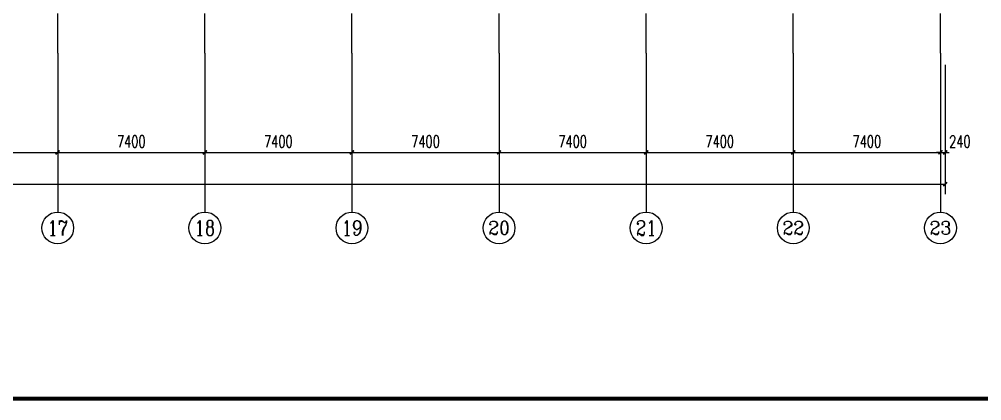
# Model space of a CAD drawing. Extents: x 13276711 to 13543385, y -848943 to -68012.
# Drawn here: x 13462851 to 13511263, y -564743 to -545540 of the extents above; entities that cross this region are included whole.
import ezdxf
from ezdxf.enums import TextEntityAlignment as Align

# ---------------------------------------------------------------- set-up
doc = ezdxf.new("R2010")
doc.units = 0
doc.header["$LTSCALE"] = 1000
doc.header["$MEASUREMENT"] = 0
doc.linetypes.add('DOTE', pattern=[2.42, 2, -0.2, 0.02, -0.2])
for name, color, linetype in [('AXIS', 3, 'Continuous'), ('AXIS_TEXT', 7, 'Continuous'), ('DOTE', 1, 'DOTE'), ('TK', 4, 'Continuous')]:
    doc.layers.add(name, color=color, linetype=linetype)
doc.styles.add('_TCH_AXIS', font='COMPLEX', dxfattribs={"bigfont": 'GBCBIG'})
doc.styles.add('_TCH_DIM_T3', font='SIMPLEX', dxfattribs={"width": 0.705882, "bigfont": 'GBCBIG'})
doc.styles.add('COMPLEX', font='COMPLEX')
doc.dimstyles.new('_TCH_ARCH&&200', dxfattribs={"dimtxt": 595, "dimasz": 200, "dimexe": 500, "dimexo": 600, "dimgap": 252.5, "dimtad": 1, "dimdec": 0, "dimzin": 0, "dimdsep": 46, "dimtxsty": '_TCH_DIM_T3', "dimblk": 'ARCHTICK', "dimcen": 0.09, "dimclrt": 7, "dimazin": 2, "dimtfac": 1, "dimtdec": 0, "dimtix": 1, "dimtmove": 2, "dimatfit": 3, "dimfxl": 0, "dimtolj": 1, "dimtzin": 0, "dimarcsym": 0})

# ---------------------------------------------------------------- blocks, each defined once
blk = doc.blocks.new('GeYuanFrame_38556713', base_point=(20.09, 4.53))
at = {"layer": 'TK', "const_width": 1}
blk.add_lwpolyline([(45.09, 588.53), (1061.09, 588.53), (1061.09, 14.53), (45.09, 14.53)], close=True, dxfattribs=at)
blk = doc.blocks.new('_AXISO')
blk.add_circle((0, 0), 0.5)
at = {"layer": 'AXIS_TEXT', "style": 'COMPLEX', "width": 1.041667}
blk.add_attdef('A', text='', height=0.56, dxfattribs=at).set_placement((-0.25, -0.28), (0.25, -0.28), align=Align.FIT)
blk = doc.blocks.new('_ArchTick')
at = {"color": 0, "linetype": 'ByBlock', "const_width": 0.4}
blk.add_lwpolyline([(-0.5, -0.5), (0.5, 0.5)], dxfattribs=at)
blk = doc.blocks.new('*D244')
at = {"layer": 'AXIS', "color": 0, "lineweight": -2}
for p, q in [((13346145, -547843), (13346145, -554343)), ((13509425, -547843), (13509425, -554343)), ((13346145, -553843), (13509425, -553843))]:
    blk.add_line(p, q, dxfattribs=at)
at = {"layer": 'Defpoints', "color": 0}
for p in [(13346145, -547243), (13509425, -547243), (13509425, -553843)]:
    blk.add_point(p, dxfattribs=at)
at = {"layer": 'AXIS', "color": 0, "lineweight": -2, "xscale": 200, "yscale": 200, "zscale": 200, "rotation": 180}
blk.add_blockref('_ArchTick', (13346145, -553843), dxfattribs=at)
at = {"layer": 'AXIS', "color": 0, "lineweight": -2, "xscale": 200, "yscale": 200, "zscale": 200}
blk.add_blockref('_ArchTick', (13509425, -553843), dxfattribs=at)
at = {"layer": 'AXIS', "color": 7, "insert": (13427785, -553293), "char_height": 595, "attachment_point": 5, "style": '_TCH_DIM_T3'}
blk.add_mtext('\\A1;163280', dxfattribs=at)
blk = doc.blocks.new('*D261')
at = {"layer": 'AXIS', "color": 0, "lineweight": -2}
for p, q in [((13457385, -547843), (13457385, -552743)), ((13464785, -547843), (13464785, -552743)), ((13457385, -552243), (13464785, -552243))]:
    blk.add_line(p, q, dxfattribs=at)
at = {"layer": 'Defpoints', "color": 0}
for p in [(13457385, -547243), (13464785, -547243), (13464785, -552243)]:
    blk.add_point(p, dxfattribs=at)
at = {"layer": 'AXIS', "color": 0, "lineweight": -2, "xscale": 200, "yscale": 200, "zscale": 200, "rotation": 180}
blk.add_blockref('_ArchTick', (13457385, -552243), dxfattribs=at)
at = {"layer": 'AXIS', "color": 0, "lineweight": -2, "xscale": 200, "yscale": 200, "zscale": 200}
blk.add_blockref('_ArchTick', (13464785, -552243), dxfattribs=at)
at = {"layer": 'AXIS', "color": 7, "insert": (13461085, -551693), "char_height": 595, "attachment_point": 5, "style": '_TCH_DIM_T3'}
blk.add_mtext('\\A1;7400', dxfattribs=at)
blk = doc.blocks.new('*D262')
at = {"layer": 'AXIS', "color": 0, "lineweight": -2}
for p, q in [((13464785, -547843), (13464785, -552743)), ((13472185, -547843), (13472185, -552743)), ((13464785, -552243), (13472185, -552243))]:
    blk.add_line(p, q, dxfattribs=at)
at = {"layer": 'Defpoints', "color": 0}
for p in [(13464785, -547243), (13472185, -547243), (13472185, -552243)]:
    blk.add_point(p, dxfattribs=at)
at = {"layer": 'AXIS', "color": 0, "lineweight": -2, "xscale": 200, "yscale": 200, "zscale": 200, "rotation": 180}
blk.add_blockref('_ArchTick', (13464785, -552243), dxfattribs=at)
at = {"layer": 'AXIS', "color": 0, "lineweight": -2, "xscale": 200, "yscale": 200, "zscale": 200}
blk.add_blockref('_ArchTick', (13472185, -552243), dxfattribs=at)
at = {"layer": 'AXIS', "color": 7, "insert": (13468485, -551693), "char_height": 595, "attachment_point": 5, "style": '_TCH_DIM_T3'}
blk.add_mtext('\\A1;7400', dxfattribs=at)
blk = doc.blocks.new('*D263')
at = {"layer": 'AXIS', "color": 0, "lineweight": -2}
for p, q in [((13472185, -547843), (13472185, -552743)), ((13479585, -547843), (13479585, -552743)), ((13472185, -552243), (13479585, -552243))]:
    blk.add_line(p, q, dxfattribs=at)
at = {"layer": 'Defpoints', "color": 0}
for p in [(13472185, -547243), (13479585, -547243), (13479585, -552243)]:
    blk.add_point(p, dxfattribs=at)
at = {"layer": 'AXIS', "color": 0, "lineweight": -2, "xscale": 200, "yscale": 200, "zscale": 200, "rotation": 180}
blk.add_blockref('_ArchTick', (13472185, -552243), dxfattribs=at)
at = {"layer": 'AXIS', "color": 0, "lineweight": -2, "xscale": 200, "yscale": 200, "zscale": 200}
blk.add_blockref('_ArchTick', (13479585, -552243), dxfattribs=at)
at = {"layer": 'AXIS', "color": 7, "insert": (13475885, -551693), "char_height": 595, "attachment_point": 5, "style": '_TCH_DIM_T3'}
blk.add_mtext('\\A1;7400', dxfattribs=at)
blk = doc.blocks.new('*D264')
at = {"layer": 'AXIS', "color": 0, "lineweight": -2}
for p, q in [((13479585, -547843), (13479585, -552743)), ((13486985, -547843), (13486985, -552743)), ((13479585, -552243), (13486985, -552243))]:
    blk.add_line(p, q, dxfattribs=at)
at = {"layer": 'Defpoints', "color": 0}
for p in [(13479585, -547243), (13486985, -547243), (13486985, -552243)]:
    blk.add_point(p, dxfattribs=at)
at = {"layer": 'AXIS', "color": 0, "lineweight": -2, "xscale": 200, "yscale": 200, "zscale": 200, "rotation": 180}
blk.add_blockref('_ArchTick', (13479585, -552243), dxfattribs=at)
at = {"layer": 'AXIS', "color": 0, "lineweight": -2, "xscale": 200, "yscale": 200, "zscale": 200}
blk.add_blockref('_ArchTick', (13486985, -552243), dxfattribs=at)
at = {"layer": 'AXIS', "color": 7, "insert": (13483285, -551693), "char_height": 595, "attachment_point": 5, "style": '_TCH_DIM_T3'}
blk.add_mtext('\\A1;7400', dxfattribs=at)
blk = doc.blocks.new('*D265')
at = {"layer": 'AXIS', "color": 0, "lineweight": -2}
for p, q in [((13486985, -547843), (13486985, -552743)), ((13494385, -547843), (13494385, -552743)), ((13486985, -552243), (13494385, -552243))]:
    blk.add_line(p, q, dxfattribs=at)
at = {"layer": 'Defpoints', "color": 0}
for p in [(13486985, -547243), (13494385, -547243), (13494385, -552243)]:
    blk.add_point(p, dxfattribs=at)
at = {"layer": 'AXIS', "color": 0, "lineweight": -2, "xscale": 200, "yscale": 200, "zscale": 200, "rotation": 180}
blk.add_blockref('_ArchTick', (13486985, -552243), dxfattribs=at)
at = {"layer": 'AXIS', "color": 0, "lineweight": -2, "xscale": 200, "yscale": 200, "zscale": 200}
blk.add_blockref('_ArchTick', (13494385, -552243), dxfattribs=at)
at = {"layer": 'AXIS', "color": 7, "insert": (13490685, -551693), "char_height": 595, "attachment_point": 5, "style": '_TCH_DIM_T3'}
blk.add_mtext('\\A1;7400', dxfattribs=at)
blk = doc.blocks.new('*D266')
at = {"layer": 'AXIS', "color": 0, "lineweight": -2}
for p, q in [((13494385, -547843), (13494385, -552743)), ((13501785, -547843), (13501785, -552743)), ((13494385, -552243), (13501785, -552243))]:
    blk.add_line(p, q, dxfattribs=at)
at = {"layer": 'Defpoints', "color": 0}
for p in [(13494385, -547243), (13501785, -547243), (13501785, -552243)]:
    blk.add_point(p, dxfattribs=at)
at = {"layer": 'AXIS', "color": 0, "lineweight": -2, "xscale": 200, "yscale": 200, "zscale": 200, "rotation": 180}
blk.add_blockref('_ArchTick', (13494385, -552243), dxfattribs=at)
at = {"layer": 'AXIS', "color": 0, "lineweight": -2, "xscale": 200, "yscale": 200, "zscale": 200}
blk.add_blockref('_ArchTick', (13501785, -552243), dxfattribs=at)
at = {"layer": 'AXIS', "color": 7, "insert": (13498085, -551693), "char_height": 595, "attachment_point": 5, "style": '_TCH_DIM_T3'}
blk.add_mtext('\\A1;7400', dxfattribs=at)
blk = doc.blocks.new('*D267')
at = {"layer": 'AXIS', "color": 0, "lineweight": -2}
for p, q in [((13501785, -547843), (13501785, -552743)), ((13509185, -547843), (13509185, -552743)), ((13501785, -552243), (13509185, -552243))]:
    blk.add_line(p, q, dxfattribs=at)
at = {"layer": 'Defpoints', "color": 0}
for p in [(13501785, -547243), (13509185, -547243), (13509185, -552243)]:
    blk.add_point(p, dxfattribs=at)
at = {"layer": 'AXIS', "color": 0, "lineweight": -2, "xscale": 200, "yscale": 200, "zscale": 200, "rotation": 180}
blk.add_blockref('_ArchTick', (13501785, -552243), dxfattribs=at)
at = {"layer": 'AXIS', "color": 0, "lineweight": -2, "xscale": 200, "yscale": 200, "zscale": 200}
blk.add_blockref('_ArchTick', (13509185, -552243), dxfattribs=at)
at = {"layer": 'AXIS', "color": 7, "insert": (13505485, -551693), "char_height": 595, "attachment_point": 5, "style": '_TCH_DIM_T3'}
blk.add_mtext('\\A1;7400', dxfattribs=at)
blk = doc.blocks.new('*D268')
at = {"layer": 'AXIS', "color": 0, "lineweight": -2}
for p, q in [((13509185, -547843), (13509185, -552743)), ((13509425, -547843), (13509425, -552743)), ((13509185, -552243), (13508985, -552243)), ((13509185, -552243), (13509425, -552243)), ((13509425, -552243), (13509625, -552243))]:
    blk.add_line(p, q, dxfattribs=at)
at = {"layer": 'Defpoints', "color": 0}
for p in [(13509185, -547243), (13509425, -547243), (13509425, -552243)]:
    blk.add_point(p, dxfattribs=at)
at = {"layer": 'AXIS', "color": 0, "lineweight": -2, "xscale": 200, "yscale": 200, "zscale": 200}
blk.add_blockref('_ArchTick', (13509185, -552243), dxfattribs=at)
at = {"layer": 'AXIS', "color": 0, "lineweight": -2, "xscale": 200, "yscale": 200, "zscale": 200, "rotation": 180}
blk.add_blockref('_ArchTick', (13509425, -552243), dxfattribs=at)
at = {"layer": 'AXIS', "color": 7, "insert": (13510165, -551693), "char_height": 595, "attachment_point": 5, "style": '_TCH_DIM_T3'}
blk.add_mtext('\\A1;240', dxfattribs=at)

msp = doc.modelspace()

# ---------------------------------------------------------------- linework, layer by layer
at = {"layer": 'AXIS'}
for p, q in [((13464784.8, -547243.1), (13464784.8, -555243.1)), ((13472184.8, -547243.1), (13472184.8, -555243.1)), ((13479584.8, -547243.1), (13479584.8, -555243.1)), ((13486984.8, -547243.1), (13486984.8, -555243.1)), ((13494384.8, -547243.1), (13494384.8, -555243.1)), ((13501784.8, -547243.1), (13501784.8, -555243.1)), ((13509184.8, -547243.1), (13509184.8, -555243.1))]:
    msp.add_line(p, q, dxfattribs=at)
at = {"layer": 'DOTE'}
for p, q in [((13464784.8, -547243.1), (13464784.8, -482243.1)), ((13472184.8, -547243.1), (13472184.8, -482243.1)), ((13479584.8, -547243.1), (13479584.8, -482243.1)), ((13486984.8, -547243.1), (13486984.8, -482243.1)), ((13494384.8, -547243.1), (13494384.8, -482243.1)), ((13501784.8, -547243.1), (13501784.8, -482243.1)), ((13509184.8, -547243.1), (13509184.8, -482243.1))]:
    msp.add_line(p, q, dxfattribs=at)

# ---------------------------------------------------------------- block references
at = {"xscale": 200, "yscale": 200, "zscale": 200}
msp.add_blockref('GeYuanFrame_38556713', (13328184.8, -566643.1), dxfattribs=at)
at = {"layer": 'AXIS'}
ref = msp.add_blockref('_AXISO', (13464784.8, -556043.1), dxfattribs=dict(at, xscale=1600, yscale=1600, zscale=1600))
ref.add_attrib('A', '17', dxfattribs={"layer": 'AXIS_TEXT', "ltscale": 0.5, "height": 750.73, "style": '_TCH_AXIS'}).set_placement((13464266.5, -556418.4), (13465303.2, -556418.4), align=Align.FIT)
ref = msp.add_blockref('_AXISO', (13472184.8, -556043.1), dxfattribs=dict(at, xscale=1600, yscale=1600, zscale=1600))
ref.add_attrib('A', '18', dxfattribs={"layer": 'AXIS_TEXT', "ltscale": 0.5, "height": 750.73, "style": '_TCH_AXIS'}).set_placement((13471666.5, -556418.4), (13472703.2, -556418.4), align=Align.FIT)
ref = msp.add_blockref('_AXISO', (13479584.8, -556043.1), dxfattribs=dict(at, xscale=1600, yscale=1600, zscale=1600))
ref.add_attrib('A', '19', dxfattribs={"layer": 'AXIS_TEXT', "ltscale": 0.5, "height": 750.73, "style": '_TCH_AXIS'}).set_placement((13479066.5, -556418.4), (13480103.2, -556418.4), align=Align.FIT)
ref = msp.add_blockref('_AXISO', (13486984.8, -556043.1), dxfattribs=dict(at, xscale=1600, yscale=1600, zscale=1600))
ref.add_attrib('A', '20', dxfattribs={"layer": 'AXIS_TEXT', "ltscale": 0.5, "height": 672.63, "style": '_TCH_AXIS'}).set_placement((13486440.3, -556379.4), (13487529.4, -556379.4), align=Align.FIT)
ref = msp.add_blockref('_AXISO', (13494384.8, -556043.1), dxfattribs=dict(at, xscale=1600, yscale=1600, zscale=1600))
ref.add_attrib('A', '21', dxfattribs={"layer": 'AXIS_TEXT', "ltscale": 0.5, "height": 750.73, "style": '_TCH_AXIS'}).set_placement((13493866.5, -556418.4), (13494903.2, -556418.4), align=Align.FIT)
ref = msp.add_blockref('_AXISO', (13501784.8, -556043.1), dxfattribs=dict(at, xscale=1600, yscale=1600, zscale=1600))
ref.add_attrib('A', '22', dxfattribs={"layer": 'AXIS_TEXT', "ltscale": 0.5, "height": 672.63, "style": '_TCH_AXIS'}).set_placement((13501240.3, -556379.4), (13502329.4, -556379.4), align=Align.FIT)
ref = msp.add_blockref('_AXISO', (13509184.8, -556043.1), dxfattribs=dict(at, xscale=1600, yscale=1600, zscale=1600))
ref.add_attrib('A', '23', dxfattribs={"layer": 'AXIS_TEXT', "ltscale": 0.5, "height": 672.63, "style": '_TCH_AXIS'}).set_placement((13508640.3, -556379.4), (13509729.4, -556379.4), align=Align.FIT)

# ---------------------------------------------------------------- dimensions: what is measured, and where the dimension line sits
for p1, p2, distance, text, picture, middle in [((13346144.8, -547243.1), (13509424.8, -547243.1), -6600, '163280', '*D244', (13427784.8, -553293.1)), ((13457384.8, -547243.1), (13464784.8, -547243.1), -5000, '7400', '*D261', (13461084.8, -551693.1)), ((13464784.8, -547243.1), (13472184.8, -547243.1), -5000, '7400', '*D262', (13468484.8, -551693.1)), ((13472184.8, -547243.1), (13479584.8, -547243.1), -5000, '7400', '*D263', (13475884.8, -551693.1)), ((13479584.8, -547243.1), (13486984.8, -547243.1), -5000, '7400', '*D264', (13483284.8, -551693.1)), ((13486984.8, -547243.1), (13494384.8, -547243.1), -5000, '7400', '*D265', (13490684.8, -551693.1)), ((13494384.8, -547243.1), (13501784.8, -547243.1), -5000, '7400', '*D266', (13498084.8, -551693.1)), ((13501784.8, -547243.1), (13509184.8, -547243.1), -5000, '7400', '*D267', (13505484.8, -551693.1))]:
    dim = msp.add_aligned_dim(p1=p1, p2=p2, distance=distance, text=text, dimstyle='_TCH_ARCH&&200', dxfattribs=at)
    dim.commit()
    dim.dimension.update_dxf_attribs({"geometry": picture, "text_midpoint": middle})
dim = msp.add_linear_dim(base=(13509424.8, -552243.1), p1=(13509184.8, -547243.1), p2=(13509424.8, -547243.1), angle=0, text='240', dimstyle='_TCH_ARCH&&200', dxfattribs=at)
dim.commit()
dim.dimension.update_dxf_attribs({"geometry": '*D268', "text_midpoint": (13510164.8, -551693.1), "dimtype": 161})

doc.saveas('drawing.dxf')
